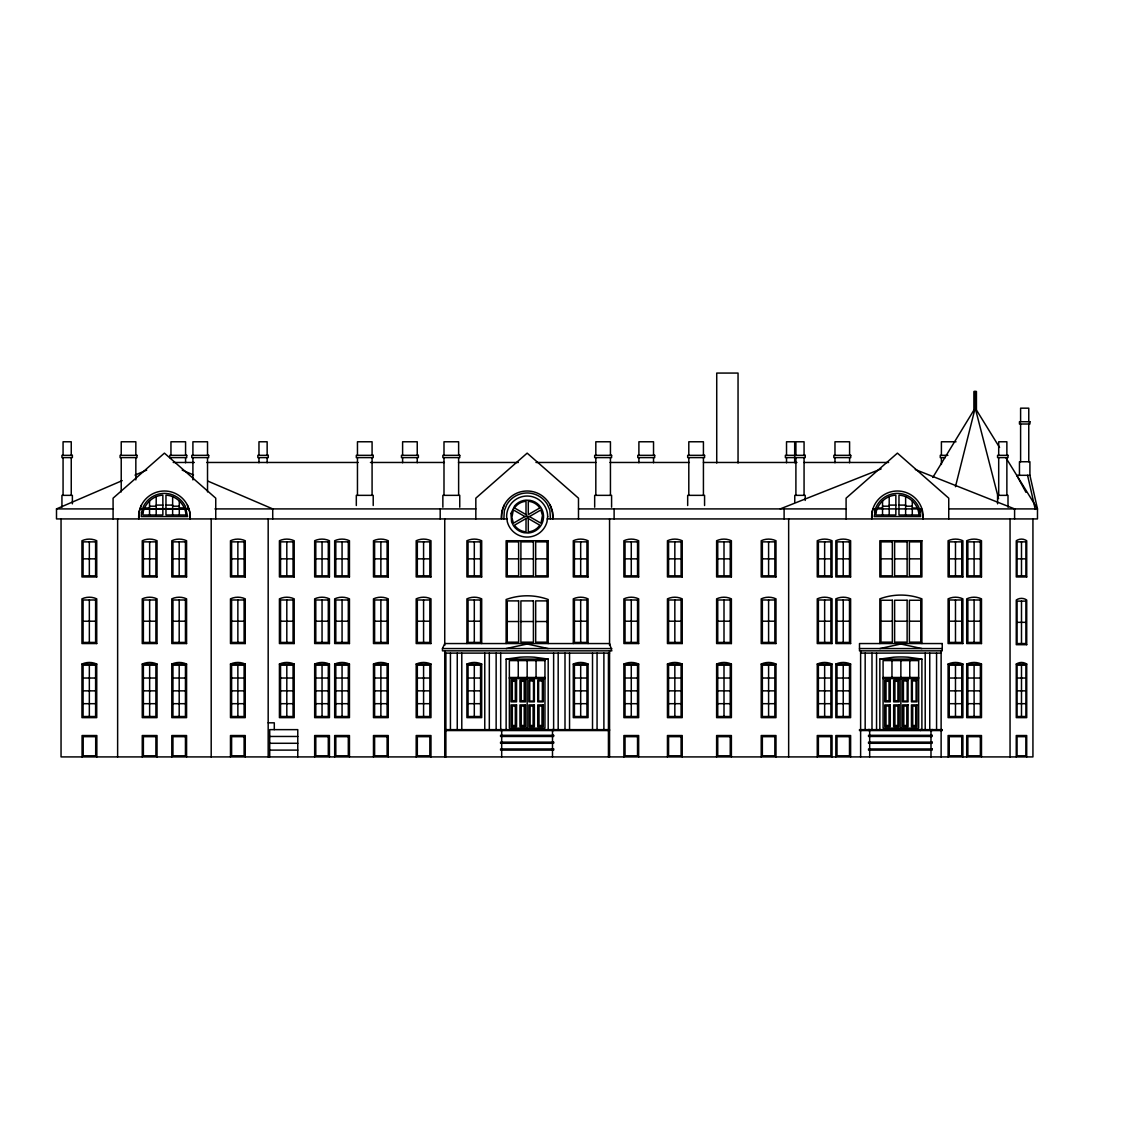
<?xml version="1.0" encoding="UTF-8"?>
<svg xmlns="http://www.w3.org/2000/svg" width="1130" height="1130" viewBox="0 0 1130 1130"><rect width="100%" height="100%" fill="white"/><g stroke="black" fill="none" stroke-linecap="round" stroke-linejoin="round"><path stroke-width="1.5" d="M875.623 508.91L874.239 516.565L920.597 516.565L919.199 508.91M550.423 518.924L549.872 510.237L547.471 504.573A23.589 23.589 0 0 0 506.607 504.969L504.319 510.689L503.867 518.924M955.443 486.733L974.682 410.006L974.682 391.474M141.42 505.152L139.131 511.848L138.75 518.924A25.75 25.75 0 0 1 164.415 490.999A25.75 25.75 0 0 1 190.08 518.924L189.699 511.848L187.411 505.152M504.164 505.152L501.875 511.848L501.494 518.924A25.75 25.75 0 0 1 527.159 490.999A25.75 25.75 0 0 1 552.824 518.924L552.443 511.848L550.155 505.152M442.466 648.564L444.74 643.549L609.564 643.549L611.839 650.838L442.466 650.838L442.466 648.564L611.839 648.564M932.801 477.439L973.961 410.006L973.961 391.474L976.433 391.474L976.433 410.006L999.556 447.466M524.885 516.565L513.458 523.162L511.862 517.681L513.345 509.898L524.885 516.565L529.433 516.565L540.973 523.232L542.457 515.45L540.86 509.969L529.433 516.565M507.144 518.924L56.5 518.924L56.5 508.91L122.195 480.631M135.021 475.109L146.702 470.094M780.223 508.91L881.132 468.922M506.127 648.564L527.159 644.015L548.191 648.564M879.846 648.564L900.864 644.015L921.896 648.564M506.127 729.641L506.127 659.101L519.941 657.194A107.223 107.223 0 0 1 534.363 657.194L548.191 659.101L548.191 729.641M879.846 729.641L879.846 659.101L893.66 657.194A107.223 107.223 0 0 1 908.082 657.194L921.896 659.101L921.896 729.641M140.205 508.726L188.597 508.627M973.961 410.006L976.433 410.006M956.022 441.774L941.403 441.774L941.403 455.334M947.901 455.334L940.259 455.334L940.259 457.608L945.33 457.608M173.215 462.467L194.346 462.467M206.677 462.467L358.111 462.467M370.442 462.467L444.401 462.467M458.483 462.467L518.345 462.467M535.973 462.467L595.92 462.467M610.016 462.467L689.371 462.467M703.467 462.467L796.918 462.467M803.967 462.467L888.604 462.467M547.16 518.924L1037.481 518.924L1037.481 508.91L1029.91 475.306L1016.732 475.306L1025.998 492.355M156.194 505.096L162.861 505.096M165.969 505.096L172.636 505.096M889.197 505.096L895.85 505.096M898.972 505.096L905.624 505.096M149.541 506.198L156.194 506.198M172.636 506.198L179.289 506.198M882.544 506.198L889.197 506.198M905.624 506.198L912.291 506.198M144.584 508.02L149.541 508.02M179.289 508.02L184.246 508.02M877.572 508.02L882.544 508.02M912.291 508.02L917.249 508.02M56.5 508.91L113.085 508.91M140.134 508.91L188.696 508.91M214.954 508.91L475.829 508.91M578.489 508.91L846.088 508.91M948.748 508.91L1037.481 508.91L1006.025 457.961M83.083 558.856L95.598 558.856M143.383 558.856L155.898 558.856M172.947 558.856L185.447 558.856M231.608 558.856L244.108 558.856M280.551 558.856L293.065 558.856M315.793 558.856L328.293 558.856M335.808 558.856L348.308 558.856M374.609 558.856L387.11 558.856M417.323 558.856L429.838 558.856M468.046 558.856L480.547 558.856M507.257 558.856L518.628 558.856M520.902 558.856L533.402 558.856M535.677 558.856L547.047 558.856M574.421 558.856L586.936 558.856M625.031 558.856L637.532 558.856M668.579 558.856L681.093 558.856M717.748 558.856L730.248 558.856M762.355 558.856L774.855 558.856M818.388 558.856L830.889 558.856M836.991 558.856L849.492 558.856M880.976 558.856L892.347 558.856M894.621 558.856L907.122 558.856M909.396 558.856L920.766 558.856M949.242 558.856L961.743 558.856M967.859 558.856L980.36 558.856M1017.071 558.856L1025.913 558.856M83.083 621.203L95.598 621.203M143.383 621.203L155.898 621.203M172.947 621.203L185.447 621.203M231.608 621.203L244.108 621.203M280.551 621.203L293.065 621.203M315.793 621.203L328.293 621.203M335.808 621.203L348.308 621.203M374.609 621.203L387.11 621.203M417.323 621.203L429.838 621.203M468.046 621.203L480.547 621.203M574.421 621.203L586.936 621.203M625.031 621.203L637.532 621.203M668.579 621.203L681.093 621.203M717.748 621.203L730.248 621.203M762.355 621.203L774.855 621.203M818.388 621.203L830.889 621.203M836.991 621.203L849.492 621.203M880.976 621.203L892.347 621.203M894.621 621.203L907.122 621.203M909.396 621.203L920.766 621.203M949.242 621.203L961.743 621.203M967.859 621.203L980.36 621.203M507.257 621.528L518.628 621.528M520.902 621.528L533.402 621.528M535.677 621.528L547.047 621.528M1017.071 622.333L1025.913 622.333M859.492 648.564L942.251 648.564M444.74 653.112L609.564 653.112M860.622 653.112L941.12 653.112M506.127 659.101L548.191 659.101M879.846 659.101L921.896 659.101M81.953 664.073L96.728 664.073L96.728 717.635L81.953 717.635L81.953 664.073A17.515 17.515 0 0 1 96.728 664.073M142.253 664.073L157.028 664.073L157.028 717.635L142.253 717.635L142.253 664.073A17.515 17.515 0 0 1 157.028 664.073M171.802 664.073L186.577 664.073L186.577 717.635L171.802 717.635L171.802 664.073A17.515 17.515 0 0 1 186.577 664.073M230.478 664.073L245.252 664.073L245.252 717.635L230.478 717.635L230.478 664.073A17.515 17.515 0 0 1 245.252 664.073M279.421 664.073L294.196 664.073L294.196 717.635L279.421 717.635L279.421 664.073A17.515 17.515 0 0 1 294.196 664.073M314.663 664.073L329.437 664.073L329.437 717.635L314.663 717.635L314.663 664.073A17.515 17.515 0 0 1 329.437 664.073M334.678 664.073L349.453 664.073L349.453 717.635L334.678 717.635L334.678 664.073A17.515 17.515 0 0 1 349.453 664.073M373.479 664.073L388.254 664.073L388.254 717.635L373.479 717.635L373.479 664.073A17.515 17.515 0 0 1 388.254 664.073M416.193 664.073L430.968 664.073L430.968 717.635L416.193 717.635L416.193 664.073A17.515 17.515 0 0 1 430.968 664.073M466.916 664.073L481.691 664.073L481.691 717.635L466.916 717.635L466.916 664.073A17.515 17.515 0 0 1 481.691 664.073M573.291 664.073L588.066 664.073L588.066 717.635L573.291 717.635L573.291 664.073A17.515 17.515 0 0 1 588.066 664.073M623.887 664.073L638.662 664.073L638.662 717.635L623.887 717.635L623.887 664.073A17.515 17.515 0 0 1 638.662 664.073M667.449 664.073L682.223 664.073L682.223 717.635L667.449 717.635L667.449 664.073A17.515 17.515 0 0 1 682.223 664.073M716.618 664.073L731.392 664.073L731.392 717.635L716.618 717.635L716.618 664.073A17.515 17.515 0 0 1 731.392 664.073M761.21 664.073L775.985 664.073L775.985 717.635L761.21 717.635L761.21 664.073A17.515 17.515 0 0 1 775.985 664.073M817.258 664.073L832.033 664.073L832.033 717.635L817.258 717.635L817.258 664.073A17.515 17.515 0 0 1 832.033 664.073M835.847 664.073L850.622 664.073L850.622 717.635L835.847 717.635L835.847 664.073A17.515 17.515 0 0 1 850.622 664.073M948.098 664.073L962.887 664.073L962.887 717.635L948.098 717.635L948.098 664.073A17.515 17.515 0 0 1 962.887 664.073M966.715 664.073L981.49 664.073L981.49 717.635L966.715 717.635L966.715 664.073A17.515 17.515 0 0 1 981.49 664.073M1016.266 664.073L1026.718 664.073L1026.718 717.635L1016.266 717.635L1016.266 664.073A17.515 12.388 -90 0 1 1026.718 664.073M509.362 677.477L544.957 677.477M883.081 677.477L918.662 677.477M83.083 678.028L95.598 678.028M143.383 678.028L155.898 678.028M172.947 678.028L185.447 678.028M231.608 678.028L244.108 678.028M280.551 678.028L293.065 678.028M315.793 678.028L328.293 678.028M335.808 678.028L348.308 678.028M374.609 678.028L387.11 678.028M417.323 678.028L429.838 678.028M468.046 678.028L480.547 678.028M574.421 678.028L586.936 678.028M625.031 678.028L637.532 678.028M668.579 678.028L681.093 678.028M717.748 678.028L730.248 678.028M762.355 678.028L774.855 678.028M818.388 678.028L830.889 678.028M836.991 678.028L849.492 678.028M949.242 678.028L961.743 678.028M967.859 678.028L980.36 678.028M1017.071 678.028L1025.913 678.028M509.362 678.622L544.957 678.622M883.081 678.622L918.662 678.622M83.083 690.854L95.598 690.854M143.383 690.854L155.898 690.854M172.947 690.854L185.447 690.854M231.608 690.854L244.108 690.854M280.551 690.854L293.065 690.854M315.793 690.854L328.293 690.854M335.808 690.854L348.308 690.854M374.609 690.854L387.11 690.854M417.323 690.854L429.838 690.854M468.046 690.854L480.547 690.854M574.421 690.854L586.936 690.854M625.031 690.854L637.532 690.854M668.579 690.854L681.093 690.854M717.748 690.854L730.248 690.854M762.355 690.854L774.855 690.854M818.388 690.854L830.889 690.854M836.991 690.854L849.492 690.854M949.242 690.854L961.743 690.854M967.859 690.854L980.36 690.854M1017.071 690.854L1025.913 690.854M83.083 703.679L95.598 703.679M143.383 703.679L155.898 703.679M172.947 703.679L185.447 703.679M231.608 703.679L244.108 703.679M280.551 703.679L293.065 703.679M315.793 703.679L328.293 703.679M335.808 703.679L348.308 703.679M374.609 703.679L387.11 703.679M417.323 703.679L429.838 703.679M468.046 703.679L480.547 703.679M574.421 703.679L586.936 703.679M625.031 703.679L637.532 703.679M668.579 703.679L681.093 703.679M717.748 703.679L730.248 703.679M762.355 703.679L774.855 703.679M818.388 703.679L830.889 703.679M836.991 703.679L849.492 703.679M949.242 703.679L961.743 703.679M967.859 703.679L980.36 703.679M1017.071 703.679L1025.913 703.679M268.177 722.819L274.293 722.819L274.293 729.641M444.74 729.641L609.564 729.641M444.74 730.559L609.564 730.559M269.717 736.463L297.769 736.463M269.717 743.286L297.769 743.286M269.717 750.108L297.769 750.108M915.314 469.557L1014.599 508.91L1014.599 518.924M182.198 470.094L193.513 474.939M208.061 481.182L272.726 508.91L272.726 518.924M526.015 514.602L514.588 507.992L515.548 506.537A15.326 15.326 0 0 1 526.015 501.268L526.015 514.602L528.289 518.529L528.289 531.863A15.326 15.326 0 0 0 538.756 526.594L539.716 525.125L528.289 518.529M998.567 498.669L975.713 410.006L975.713 391.474M1027.58 475.306L1035.264 509.404M1032.933 518.924L1032.933 756.916L61.048 756.916L61.048 518.924M1029.91 475.306L1029.91 461.746L1019.458 461.746L1019.458 475.306M1028.766 421.73L1028.766 408.17L1020.602 408.17L1020.602 421.73M1028.766 424.004L1028.766 461.746M1026.704 756.916L1026.704 735.531L1016.251 735.531L1016.251 756.916M1021.492 541.863L1021.492 575.834M1021.492 601.118L1021.492 643.549M1021.492 665.203L1021.492 716.505M1020.602 424.004L1020.602 461.746M1010.051 518.924L1010.051 756.916M1008.002 507.215L1008.002 495.35L997.564 495.35L997.564 503.825M1006.872 455.334L1006.872 441.774L998.694 441.774L998.694 455.334M1006.872 457.608L1006.872 495.35M998.694 457.608L998.694 495.35M981.49 756.916L981.49 735.531L966.715 735.531L966.715 756.916M974.102 541.863L974.102 575.834M974.102 599.988L974.102 642.419M974.102 665.203L974.102 716.505M962.887 756.916L962.887 735.531L948.098 735.531L948.098 756.916M955.486 541.863L955.486 575.834M955.486 599.988L955.486 642.419M955.486 665.203L955.486 716.505M948.748 518.924L948.748 498.175L897.418 453.13L846.088 498.175L846.088 518.924M941.403 457.608L941.403 464.472M941.12 650.838L941.12 729.641M941.12 730.559L941.12 756.916M936.572 653.112L936.572 729.641M932.137 729.429L932.137 730.559M930.993 730.559L930.993 756.916M929.75 653.112L929.75 729.641M925.202 653.112L925.202 729.641M921.896 643.549L921.896 598.844A60.61 60.61 0 0 0 879.846 598.844L879.846 643.549M920.484 729.429L920.484 730.559M912.291 501.028L912.291 515.012M909.763 660.598L909.763 677.477M905.624 496.776L905.624 515.012M900.864 660.598L900.864 728.144M891.966 660.598L891.966 677.477M889.197 496.776L889.197 515.012M882.544 501.028L882.544 515.012M876.541 653.112L876.541 729.641M871.993 653.112L871.993 729.641M869.676 729.429L869.676 756.916M868.546 729.429L868.546 730.559M865.17 653.112L865.17 729.641M860.622 650.838L860.622 729.641M860.622 730.559L860.622 756.916M850.622 756.916L850.622 735.531L835.847 735.531L835.847 756.916M849.591 455.334L849.591 441.774L834.971 441.774L834.971 455.334M849.591 457.608L849.591 462.763M843.234 541.863L843.234 575.834M843.234 599.988L843.234 642.419M843.234 665.203L843.234 716.505M834.971 457.608L834.971 462.763M832.033 756.916L832.033 735.531L817.258 735.531L817.258 756.916M824.646 541.863L824.646 575.834M824.646 599.988L824.646 642.419M824.646 665.203L824.646 716.505M805.21 500.435L805.21 495.35L794.771 495.35L794.771 502.13M804.066 455.334L804.066 441.774L795.901 441.774L795.901 455.334M804.066 457.608L804.066 495.35M795.901 457.608L795.901 495.35M794.687 462.763L794.687 441.774L786.522 441.774L786.522 455.334M788.655 518.924L788.655 756.916M786.522 457.608L786.522 462.763M784.107 508.91L784.107 518.924M775.985 756.916L775.985 735.531L761.21 735.531L761.21 756.916M768.598 541.863L768.598 575.834M768.598 599.988L768.598 642.419M768.598 665.203L768.598 716.505M738.045 463.032L738.045 373.07L716.731 373.07L716.731 463.032M731.392 756.916L731.392 735.531L716.618 735.531L716.618 756.916M724.005 541.863L724.005 575.834M724.005 599.988L724.005 642.419M724.005 665.203L724.005 716.505M704.569 505.52L704.569 495.35L687.676 495.35L687.676 505.52M703.425 455.334L703.425 441.774L688.806 441.774L688.806 455.334M703.425 457.608L703.425 495.35M688.806 457.608L688.806 495.35M682.223 756.916L682.223 735.531L667.449 735.531L667.449 756.916M674.836 541.863L674.836 575.834M674.836 599.988L674.836 642.419M674.836 665.203L674.836 716.505M653.536 455.334L653.536 441.774L638.902 441.774L638.902 455.334M653.536 457.608L653.536 462.763M638.902 457.608L638.902 462.763M638.662 756.916L638.662 735.531L623.887 735.531L623.887 756.916M631.275 541.863L631.275 575.834M631.275 599.988L631.275 642.419M631.275 665.203L631.275 716.505M614.113 508.91L614.113 518.924M611.584 507.215L611.584 495.35L594.677 495.35L594.677 507.215M610.44 455.334L610.44 441.774L595.821 441.774L595.821 455.334M610.44 457.608L610.44 495.35M609.564 518.924L609.564 645.357M609.564 650.626L609.564 756.916M608.434 653.112L608.434 729.641M608.434 730.559L608.434 756.916M603.886 653.112L603.886 729.641M597.064 653.112L597.064 729.641M595.821 457.608L595.821 495.35M592.516 653.112L592.516 729.641M588.066 643.549L588.066 598.844A17.515 17.515 0 0 0 573.291 598.844L573.291 643.549M580.679 541.863L580.679 575.834M580.679 599.988L580.679 642.419M580.679 665.203L580.679 716.505M578.489 518.924L578.489 498.175L527.159 453.13L475.829 498.175L475.829 518.924M569.548 653.112L569.548 729.641M565 653.112L565 729.641M558.178 653.112L558.178 729.641M553.629 653.112L553.629 730.559M552.499 729.429L552.499 756.916M548.191 643.549L548.191 599.507A61.416 61.416 0 0 0 506.127 599.507L506.127 643.549M536.058 660.598L536.058 677.477M527.159 660.598L527.159 728.144M518.26 660.598L518.26 677.477M501.692 729.429L501.692 756.916M500.689 653.112L500.689 729.641M500.562 729.429L500.562 730.559M496.141 653.112L496.141 729.641M489.318 653.112L489.318 729.641M484.77 653.112L484.77 729.641M481.691 643.549L481.691 598.844A17.515 17.515 0 0 0 466.916 598.844L466.916 643.549M474.303 541.863L474.303 575.834M474.303 599.988L474.303 642.419M474.303 665.203L474.303 716.505M461.789 653.112L461.789 729.641M459.755 507.215L459.755 495.35L442.861 495.35L442.861 507.215M458.625 455.334L458.625 441.774L443.991 441.774L443.991 455.334M458.625 457.608L458.625 495.35M457.255 653.112L457.255 729.641M450.432 653.112L450.432 729.641M445.884 653.112L445.884 729.641M445.884 730.559L445.884 756.916M444.74 518.924L444.74 645.357M444.74 650.626L444.74 756.916M443.991 457.608L443.991 495.35M440.192 508.91L440.192 518.924M430.968 756.916L430.968 735.531L416.193 735.531L416.193 756.916M423.581 541.863L423.581 575.834M423.581 599.988L423.581 642.419M423.581 665.203L423.581 716.505M417.238 455.334L417.238 441.774L402.605 441.774L402.605 455.334M417.238 457.608L417.238 462.763M402.605 457.608L402.605 462.763M388.254 756.916L388.254 735.531L373.479 735.531L373.479 756.916M380.867 541.863L380.867 575.834M380.867 599.988L380.867 642.419M380.867 665.203L380.867 716.505M373.211 505.52L373.211 495.35L356.317 495.35L356.317 505.52M372.081 455.334L372.081 441.774L357.461 441.774L357.461 455.334M372.081 457.608L372.081 495.35M357.461 457.608L357.461 495.35M349.453 756.916L349.453 735.531L334.678 735.531L334.678 756.916M342.065 541.863L342.065 575.834M342.065 599.988L342.065 642.419M342.065 665.203L342.065 716.505M329.437 756.916L329.437 735.531L314.663 735.531L314.663 756.916M322.05 541.863L322.05 575.834M322.05 599.988L322.05 642.419M322.05 665.203L322.05 716.505M297.769 756.916L297.769 729.641L269.717 729.641L269.717 756.916M286.808 541.863L286.808 575.834M286.808 599.988L286.808 642.419M286.808 665.203L286.808 716.505M268.177 518.924L268.177 756.916M267.146 455.334L267.146 441.774L258.968 441.774L258.968 455.334M267.146 457.608L267.146 462.763M258.968 457.608L258.968 462.763M245.252 756.916L245.252 735.531L230.478 735.531L230.478 756.916M237.865 541.863L237.865 575.834M237.865 599.988L237.865 642.419M237.865 665.203L237.865 716.505M215.745 518.924L215.745 498.175L164.415 453.13L113.085 498.175L113.085 518.924M211.197 518.924L211.197 756.916M207.524 455.334L207.524 441.774L192.905 441.774L192.905 455.334M207.524 457.608L207.524 491.917M192.905 457.608L192.905 479.911M186.577 756.916L186.577 735.531L171.802 735.531L171.802 756.916M185.574 455.334L185.574 441.774L170.955 441.774L170.955 455.334M185.574 457.608L185.574 462.763M179.289 501.028L179.289 515.012M179.19 541.863L179.19 575.834M179.19 599.988L179.19 642.419M179.19 665.203L179.19 716.505M172.636 496.776L172.636 515.012M157.028 756.916L157.028 735.531L142.253 735.531L142.253 756.916M156.194 496.776L156.194 515.012M149.541 501.028L149.541 515.012M149.64 541.863L149.64 575.834M149.64 599.988L149.64 642.419M149.64 665.203L149.64 716.505M135.84 455.334L135.84 441.774L121.221 441.774L121.221 455.334M135.84 457.608L135.84 479.911M121.221 457.608L121.221 491.917M117.633 518.924L117.633 756.916M96.841 756.916L96.841 735.531L82.066 735.531L82.066 756.916M89.341 541.863L89.341 575.834M89.341 599.988L89.341 642.419M89.341 665.203L89.341 716.505M72.377 503.825L72.377 495.35L61.938 495.35L61.938 507.215M71.246 455.334L71.246 441.774L63.068 441.774L63.068 455.334M71.246 457.608L71.246 495.35M63.068 457.608L63.068 495.35M874.465 512.3A23.377 23.377 0 0 1 920.357 512.3M141.462 512.3L141.236 516.565L187.594 516.565L185.278 506.226A23.377 23.377 0 0 0 143.552 506.226L141.462 512.3M143.016 512.61L142.888 515.012L162.861 515.012L162.861 495.166C153.228 495.576 144.937 503.274 143.016 512.61M872.134 511.848L871.753 518.924A25.75 25.75 0 0 1 897.418 490.999A25.75 25.75 0 0 1 923.083 518.924L921.685 508.91L873.137 508.91L872.134 511.848M876.004 512.61L875.877 515.012L895.85 515.012L895.85 495.166C886.217 495.576 877.925 503.274 876.004 512.61M510.972 513.472L511.593 521.975L513.529 525.831A16.484 16.484 0 0 0 524.066 532.753L528.36 533.007A16.484 16.484 0 0 0 539.632 527.343C544.363 521.792 544.858 513.359 540.79 507.299A16.484 16.484 0 0 0 530.253 500.378L525.959 500.124A16.484 16.484 0 0 0 514.687 505.788L510.972 513.472M547.683 516.565L546.991 521.876A20.538 20.538 0 0 1 507.328 521.876L506.621 516.565A20.538 20.538 0 0 1 527.159 496.028A20.538 20.538 0 0 1 547.683 516.565M539.829 507.935L528.289 514.602L528.289 501.395L530.027 501.508A15.326 15.326 0 0 1 539.815 507.935M526.015 518.529L514.475 525.196A15.326 15.326 0 0 0 524.292 531.623L526.015 531.736L526.015 518.529M1029.91 421.73L1019.458 421.73L1019.458 424.004L1029.91 424.004L1029.91 421.73M72.377 455.334L61.938 455.334L61.938 457.608L72.377 457.608L72.377 455.334M136.984 455.334L120.091 455.334L120.091 457.608L136.984 457.608L136.984 455.334M186.718 455.334L169.811 455.334L169.811 457.608L186.718 457.608L186.718 455.334M208.669 455.334L191.775 455.334L191.775 457.608L208.669 457.608L208.669 455.334M268.276 455.334L257.838 455.334L257.838 457.608L268.276 457.608L268.276 455.334M373.211 455.334L356.317 455.334L356.317 457.608L373.211 457.608L373.211 455.334M418.368 455.334L401.475 455.334L401.475 457.608L418.368 457.608L418.368 455.334M459.755 455.334L442.861 455.334L442.861 457.608L459.755 457.608L459.755 455.334M611.584 455.334L594.677 455.334L594.677 457.608L611.584 457.608L611.584 455.334M654.666 455.334L637.772 455.334L637.772 457.608L654.666 457.608L654.666 455.334M704.569 455.334L687.676 455.334L687.676 457.608L704.569 457.608L704.569 455.334M805.21 455.334L785.378 455.334L785.378 457.608L805.21 457.608L805.21 455.334M850.735 455.334L833.841 455.334L833.841 457.608L850.735 457.608L850.735 455.334M1008.002 455.334L997.564 455.334L997.564 457.608L1008.002 457.608L1008.002 455.334M185.956 515.012L165.969 515.012L165.969 495.166C176.308 495.59 185.546 504.644 185.956 515.012M918.944 515.012L898.972 515.012L898.972 495.166C909.297 495.59 918.549 504.644 918.944 515.012M548.191 540.733L506.127 540.733L506.127 576.964L548.191 576.964L548.191 540.733M921.896 540.733L879.846 540.733L879.846 576.964L921.896 576.964L921.896 540.733M95.598 541.863L83.083 541.863L83.083 575.834L95.598 575.834L95.598 541.863M155.898 541.863L143.383 541.863L143.383 575.834L155.898 575.834L155.898 541.863M185.447 541.863L172.947 541.863L172.947 575.834L185.447 575.834L185.447 541.863M244.108 541.863L231.608 541.863L231.608 575.834L244.108 575.834L244.108 541.863M293.065 541.863L280.551 541.863L280.551 575.834L293.065 575.834L293.065 541.863M328.293 541.863L315.793 541.863L315.793 575.834L328.293 575.834L328.293 541.863M348.308 541.863L335.808 541.863L335.808 575.834L348.308 575.834L348.308 541.863M387.11 541.863L374.609 541.863L374.609 575.834L387.11 575.834L387.11 541.863M429.838 541.863L417.323 541.863L417.323 575.834L429.838 575.834L429.838 541.863M480.547 541.863L468.046 541.863L468.046 575.834L480.547 575.834L480.547 541.863M518.628 541.863L507.257 541.863L507.257 575.834L518.628 575.834L518.628 541.863M533.402 541.863L520.902 541.863L520.902 575.834L533.402 575.834L533.402 541.863M547.047 541.863L535.677 541.863L535.677 575.834L547.047 575.834L547.047 541.863M586.936 541.863L574.421 541.863L574.421 575.834L586.936 575.834L586.936 541.863M637.532 541.863L625.031 541.863L625.031 575.834L637.532 575.834L637.532 541.863M681.093 541.863L668.579 541.863L668.579 575.834L681.093 575.834L681.093 541.863M730.248 541.863L717.748 541.863L717.748 575.834L730.248 575.834L730.248 541.863M774.855 541.863L762.355 541.863L762.355 575.834L774.855 575.834L774.855 541.863M830.889 541.863L818.388 541.863L818.388 575.834L830.889 575.834L830.889 541.863M849.492 541.863L836.991 541.863L836.991 575.834L849.492 575.834L849.492 541.863M892.347 541.863L880.976 541.863L880.976 575.834L892.347 575.834L892.347 541.863M907.122 541.863L894.621 541.863L894.621 575.834L907.122 575.834L907.122 541.863M920.766 541.863L909.396 541.863L909.396 575.834L920.766 575.834L920.766 541.863M961.743 541.863L949.242 541.863L949.242 575.834L961.743 575.834L961.743 541.863M980.36 541.863L967.859 541.863L967.859 575.834L980.36 575.834L980.36 541.863M1025.913 541.863L1017.071 541.863L1017.071 575.834L1025.913 575.834L1025.913 541.863M96.728 576.964L81.953 576.964L81.953 540.733A17.515 17.515 0 0 1 96.728 540.733L96.728 576.964M157.028 576.964L142.253 576.964L142.253 540.733A17.515 17.515 0 0 1 157.028 540.733L157.028 576.964M186.577 576.964L171.802 576.964L171.802 540.733A17.515 17.515 0 0 1 186.577 540.733L186.577 576.964M245.252 576.964L230.478 576.964L230.478 540.733A17.515 17.515 0 0 1 245.252 540.733L245.252 576.964M294.196 576.964L279.421 576.964L279.421 540.733A17.515 17.515 0 0 1 294.196 540.733L294.196 576.964M329.437 576.964L314.663 576.964L314.663 540.733A17.515 17.515 0 0 1 329.437 540.733L329.437 576.964M349.453 576.964L334.678 576.964L334.678 540.733A17.515 17.515 0 0 1 349.453 540.733L349.453 576.964M388.254 576.964L373.479 576.964L373.479 540.733A17.515 17.515 0 0 1 388.254 540.733L388.254 576.964M430.968 576.964L416.193 576.964L416.193 540.733A17.515 17.515 0 0 1 430.968 540.733L430.968 576.964M481.691 576.964L466.916 576.964L466.916 540.733A17.515 17.515 0 0 1 481.691 540.733L481.691 576.964M588.066 576.964L573.291 576.964L573.291 540.733A17.515 17.515 0 0 1 588.066 540.733L588.066 576.964M638.662 576.964L623.887 576.964L623.887 540.733A17.515 17.515 0 0 1 638.662 540.733L638.662 576.964M682.223 576.964L667.449 576.964L667.449 540.733A17.515 17.515 0 0 1 682.223 540.733L682.223 576.964M731.392 576.964L716.618 576.964L716.618 540.733A17.515 17.515 0 0 1 731.392 540.733L731.392 576.964M775.985 576.964L761.21 576.964L761.21 540.733A17.515 17.515 0 0 1 775.985 540.733L775.985 576.964M832.033 576.964L817.258 576.964L817.258 540.733A17.515 17.515 0 0 1 832.033 540.733L832.033 576.964M850.622 576.964L835.847 576.964L835.847 540.733A17.515 17.515 0 0 1 850.622 540.733L850.622 576.964M962.887 576.964L948.098 576.964L948.098 540.733A17.515 17.515 0 0 1 962.887 540.733L962.887 576.964M981.49 576.964L966.715 576.964L966.715 540.733A17.515 17.515 0 0 1 981.49 540.733L981.49 576.964M1026.718 576.964L1016.266 576.964L1016.266 540.733A17.515 12.388 -90 0 1 1026.718 540.733L1026.718 576.964M95.598 599.988L83.083 599.988L83.083 642.419L95.598 642.419L95.598 599.988M155.898 599.988L143.383 599.988L143.383 642.419L155.898 642.419L155.898 599.988M185.447 599.988L172.947 599.988L172.947 642.419L185.447 642.419L185.447 599.988M244.108 599.988L231.608 599.988L231.608 642.419L244.108 642.419L244.108 599.988M293.065 599.988L280.551 599.988L280.551 642.419L293.065 642.419L293.065 599.988M328.293 599.988L315.793 599.988L315.793 642.419L328.293 642.419L328.293 599.988M348.308 599.988L335.808 599.988L335.808 642.419L348.308 642.419L348.308 599.988M387.11 599.988L374.609 599.988L374.609 642.419L387.11 642.419L387.11 599.988M429.838 599.988L417.323 599.988L417.323 642.419L429.838 642.419L429.838 599.988M480.547 599.988L468.046 599.988L468.046 642.419L480.547 642.419L480.547 599.988M586.936 599.988L574.421 599.988L574.421 642.419L586.936 642.419L586.936 599.988M637.532 599.988L625.031 599.988L625.031 642.419L637.532 642.419L637.532 599.988M681.093 599.988L668.579 599.988L668.579 642.419L681.093 642.419L681.093 599.988M730.248 599.988L717.748 599.988L717.748 642.419L730.248 642.419L730.248 599.988M774.855 599.988L762.355 599.988L762.355 642.419L774.855 642.419L774.855 599.988M830.889 599.988L818.388 599.988L818.388 642.419L830.889 642.419L830.889 599.988M849.492 599.988L836.991 599.988L836.991 642.419L849.492 642.419L849.492 599.988M961.743 599.988L949.242 599.988L949.242 642.419L961.743 642.419L961.743 599.988M980.36 599.988L967.859 599.988L967.859 642.419L980.36 642.419L980.36 599.988M892.347 600.256L880.976 600.256L880.976 642.151L892.347 642.151L892.347 600.256M907.122 600.256L894.621 600.256L894.621 642.151L907.122 642.151L907.122 600.256M920.766 600.256L909.396 600.256L909.396 642.151L920.766 642.151L920.766 600.256M518.628 600.892L507.257 600.892L507.257 642.179L518.628 642.179L518.628 600.892M533.402 600.892L520.902 600.892L520.902 642.179L533.402 642.179L533.402 600.892M547.047 600.892L535.677 600.892L535.677 642.179L547.047 642.179L547.047 600.892M1025.913 601.118L1017.071 601.118L1017.071 643.549L1025.913 643.549L1025.913 601.118M96.728 643.549L81.953 643.549L81.953 598.844A17.515 17.515 0 0 1 96.728 598.844L96.728 643.549M157.028 643.549L142.253 643.549L142.253 598.844A17.515 17.515 0 0 1 157.028 598.844L157.028 643.549M186.577 643.549L171.802 643.549L171.802 598.844A17.515 17.515 0 0 1 186.577 598.844L186.577 643.549M245.252 643.549L230.478 643.549L230.478 598.844A17.515 17.515 0 0 1 245.252 598.844L245.252 643.549M294.196 643.549L279.421 643.549L279.421 598.844A17.515 17.515 0 0 1 294.196 598.844L294.196 643.549M329.437 643.549L314.663 643.549L314.663 598.844A17.515 17.515 0 0 1 329.437 598.844L329.437 643.549M349.453 643.549L334.678 643.549L334.678 598.844A17.515 17.515 0 0 1 349.453 598.844L349.453 643.549M388.254 643.549L373.479 643.549L373.479 598.844A17.515 17.515 0 0 1 388.254 598.844L388.254 643.549M430.968 643.549L416.193 643.549L416.193 598.844A17.515 17.515 0 0 1 430.968 598.844L430.968 643.549M638.662 643.549L623.887 643.549L623.887 598.844A17.515 17.515 0 0 1 638.662 598.844L638.662 643.549M682.223 643.549L667.449 643.549L667.449 598.844A17.515 17.515 0 0 1 682.223 598.844L682.223 643.549M731.392 643.549L716.618 643.549L716.618 598.844A17.515 17.515 0 0 1 731.392 598.844L731.392 643.549M775.985 643.549L761.21 643.549L761.21 598.844A17.515 17.515 0 0 1 775.985 598.844L775.985 643.549M832.033 643.549L817.258 643.549L817.258 598.844A17.515 17.515 0 0 1 832.033 598.844L832.033 643.549M850.622 643.549L835.847 643.549L835.847 598.844A17.515 17.515 0 0 1 850.622 598.844L850.622 643.549M942.251 643.549L859.492 643.549L859.492 650.838L942.251 650.838L942.251 643.549M962.887 643.549L948.098 643.549L948.098 598.844A17.515 17.515 0 0 1 962.887 598.844L962.887 643.549M981.49 643.549L966.715 643.549L966.715 598.844A17.515 17.515 0 0 1 981.49 598.844L981.49 643.549M1026.718 644.693L1016.266 644.693L1016.266 599.988A17.515 12.388 -90 0 1 1026.718 599.988L1026.718 644.693M544.957 660.598L509.362 660.598L509.362 728.144L544.957 728.144L544.957 660.598M918.662 660.598L883.081 660.598L883.081 728.144L918.662 728.144L918.662 660.598M95.598 665.203L83.083 665.203L83.083 716.505L95.598 716.505L95.598 665.203M155.898 665.203L143.383 665.203L143.383 716.505L155.898 716.505L155.898 665.203M185.447 665.203L172.947 665.203L172.947 716.505L185.447 716.505L185.447 665.203M244.108 665.203L231.608 665.203L231.608 716.505L244.108 716.505L244.108 665.203M293.065 665.203L280.551 665.203L280.551 716.505L293.065 716.505L293.065 665.203M328.293 665.203L315.793 665.203L315.793 716.505L328.293 716.505L328.293 665.203M348.308 665.203L335.808 665.203L335.808 716.505L348.308 716.505L348.308 665.203M387.11 665.203L374.609 665.203L374.609 716.505L387.11 716.505L387.11 665.203M429.838 665.203L417.323 665.203L417.323 716.505L429.838 716.505L429.838 665.203M480.547 665.203L468.046 665.203L468.046 716.505L480.547 716.505L480.547 665.203M586.936 665.203L574.421 665.203L574.421 716.505L586.936 716.505L586.936 665.203M637.532 665.203L625.031 665.203L625.031 716.505L637.532 716.505L637.532 665.203M681.093 665.203L668.579 665.203L668.579 716.505L681.093 716.505L681.093 665.203M730.248 665.203L717.748 665.203L717.748 716.505L730.248 716.505L730.248 665.203M774.855 665.203L762.355 665.203L762.355 716.505L774.855 716.505L774.855 665.203M830.889 665.203L818.388 665.203L818.388 716.505L830.889 716.505L830.889 665.203M849.492 665.203L836.991 665.203L836.991 716.505L849.492 716.505L849.492 665.203M961.743 665.203L949.242 665.203L949.242 716.505L961.743 716.505L961.743 665.203M980.36 665.203L967.859 665.203L967.859 716.505L980.36 716.505L980.36 665.203M1025.913 665.203L1017.071 665.203L1017.071 716.505L1025.913 716.505L1025.913 665.203M516.565 680.147L511.057 680.147L511.057 701.857L516.565 701.857L516.565 680.147M525.464 680.147L519.955 680.147L519.955 701.857L525.464 701.857L525.464 680.147M534.363 680.147L528.854 680.147L528.854 701.857L534.363 701.857L534.363 680.147M543.262 680.147L537.739 680.147L537.739 701.857L543.262 701.857L543.262 680.147M890.285 680.147L884.762 680.147L884.762 701.857L890.285 701.857L890.285 680.147M899.183 680.147L893.66 680.147L893.66 701.857L899.183 701.857L899.183 680.147M908.068 680.147L902.559 680.147L902.559 701.857L908.068 701.857L908.068 680.147M916.967 680.147L911.458 680.147L911.458 701.857L916.967 701.857L916.967 680.147M533.487 680.938L529.73 680.938L529.73 701.066L533.487 701.066L533.487 680.938M542.372 680.938L538.629 680.938L538.629 701.066L542.372 701.066L542.372 680.938M907.192 680.938L903.435 680.938L903.435 701.066L907.192 701.066L907.192 680.938M916.091 680.938L912.334 680.938L912.334 701.066L916.091 701.066L916.091 680.938M515.308 681.291L512.314 681.291L512.314 700.713L515.308 700.713L515.308 681.291M524.207 681.291L521.212 681.291L521.212 700.713L524.207 700.713L524.207 681.291M889.028 681.291L886.019 681.291L886.019 700.713L889.028 700.713L889.028 681.291M897.912 681.291L894.918 681.291L894.918 700.713L897.912 700.713L897.912 681.291M516.565 704.908L511.057 704.908L511.057 726.618L516.565 726.618L516.565 704.908M525.464 704.908L519.955 704.908L519.955 726.618L525.464 726.618L525.464 704.908M534.363 704.908L528.854 704.908L528.854 726.618L534.363 726.618L534.363 704.908M543.262 704.908L537.739 704.908L537.739 726.618L543.262 726.618L543.262 704.908M890.285 704.908L884.762 704.908L884.762 726.618L890.285 726.618L890.285 704.908M899.183 704.908L893.66 704.908L893.66 726.618L899.183 726.618L899.183 704.908M908.068 704.908L902.559 704.908L902.559 726.618L908.068 726.618L908.068 704.908M916.967 704.908L911.458 704.908L911.458 726.618L916.967 726.618L916.967 704.908M515.308 706.052L512.314 706.052L512.314 725.474L515.308 725.474L515.308 706.052M524.207 706.052L521.212 706.052L521.212 725.474L524.207 725.474L524.207 706.052M533.106 706.052L530.111 706.052L530.111 725.474L533.106 725.474L533.106 706.052M542.005 706.052L539.01 706.052L539.01 725.474L542.005 725.474L542.005 706.052M889.028 706.052L886.019 706.052L886.019 725.474L889.028 725.474L889.028 706.052M897.912 706.052L894.918 706.052L894.918 725.474L897.912 725.474L897.912 706.052M906.811 706.052L903.816 706.052L903.816 725.474L906.811 725.474L906.811 706.052M915.71 706.052L912.715 706.052L912.715 725.474L915.71 725.474L915.71 706.052M942.251 729.641L859.492 729.641L859.492 730.559L942.251 730.559L942.251 729.641M553.629 735.319L500.562 735.319L500.562 736.463L553.629 736.463L553.629 735.319M932.137 735.319L868.546 735.319L868.546 736.463L932.137 736.463L932.137 735.319M95.697 736.675L83.196 736.675L83.196 755.786L95.697 755.786L95.697 736.675M155.898 736.675L143.383 736.675L143.383 755.786L155.898 755.786L155.898 736.675M185.447 736.675L172.947 736.675L172.947 755.786L185.447 755.786L185.447 736.675M244.108 736.675L231.608 736.675L231.608 755.786L244.108 755.786L244.108 736.675M328.293 736.675L315.793 736.675L315.793 755.786L328.293 755.786L328.293 736.675M348.308 736.675L335.808 736.675L335.808 755.786L348.308 755.786L348.308 736.675M387.11 736.675L374.609 736.675L374.609 755.786L387.11 755.786L387.11 736.675M429.838 736.675L417.323 736.675L417.323 755.786L429.838 755.786L429.838 736.675M637.532 736.675L625.031 736.675L625.031 755.786L637.532 755.786L637.532 736.675M681.093 736.675L668.579 736.675L668.579 755.786L681.093 755.786L681.093 736.675M730.248 736.675L717.748 736.675L717.748 755.786L730.248 755.786L730.248 736.675M774.855 736.675L762.355 736.675L762.355 755.786L774.855 755.786L774.855 736.675M830.889 736.675L818.388 736.675L818.388 755.786L830.889 755.786L830.889 736.675M849.492 736.675L836.991 736.675L836.991 755.786L849.492 755.786L849.492 736.675M961.743 736.675L949.242 736.675L949.242 755.786L961.743 755.786L961.743 736.675M980.36 736.675L967.859 736.675L967.859 755.786L980.36 755.786L980.36 736.675M1025.899 736.675L1017.057 736.675L1017.057 755.786L1025.899 755.786L1025.899 736.675M553.629 742.142L500.562 742.142L500.562 743.286L553.629 743.286L553.629 742.142M932.137 742.142L868.546 742.142L868.546 743.286L932.137 743.286L932.137 742.142M553.629 748.964L500.562 748.964L500.562 750.108L553.629 750.108L553.629 748.964M932.137 748.964L868.546 748.964L868.546 750.108L932.137 750.108L932.137 748.964"/></g></svg>
